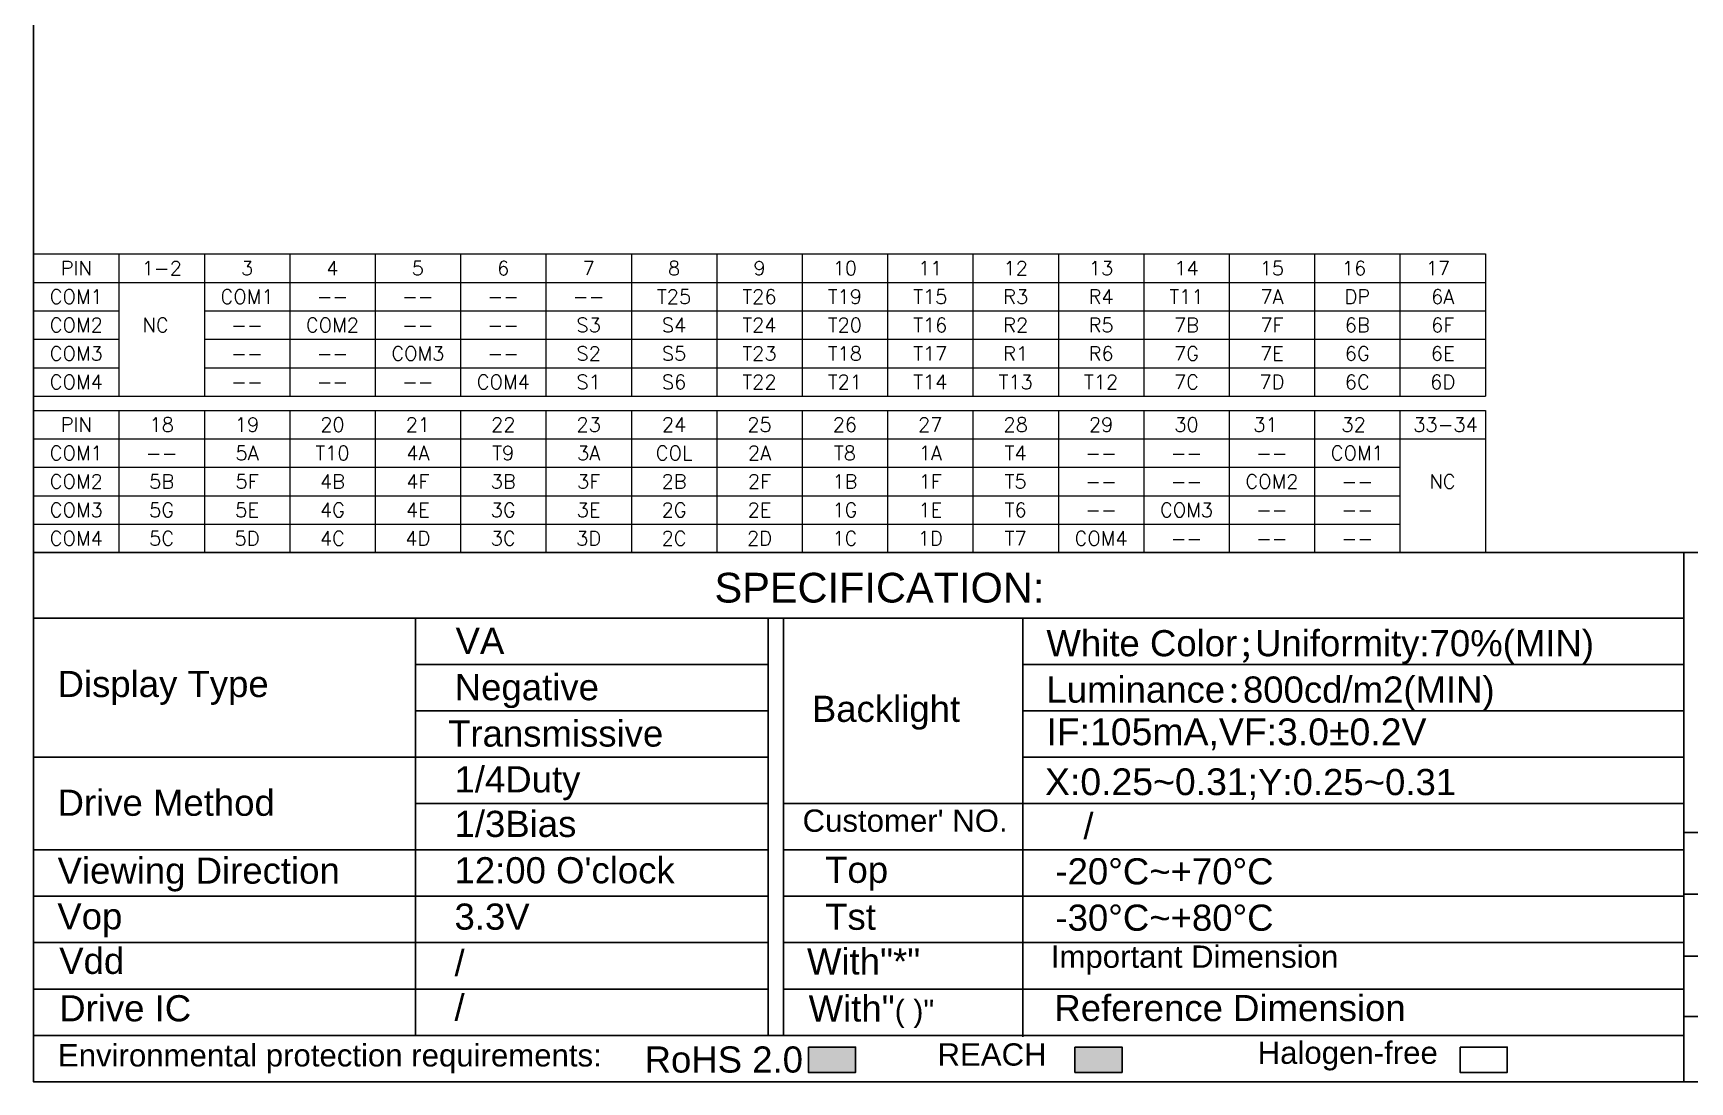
# Model space of a CAD drawing. Header units: millimetres. Extents: x 1979 to 4611, y 2266 to 2838.
# Drawn here: x 2935.4 to 3059.4, y 2602.2 to 2680.6 of the extents above; entities that cross this region are included whole.
import ezdxf
from ezdxf.enums import TextEntityAlignment as Align

# ---------------------------------------------------------------- set-up
doc = ezdxf.new("R2010")
doc.units = ezdxf.units.MM
doc.layers.add('Dim', color=4, linetype='Continuous')
doc.layers.add('TEXT', color=7, linetype='Continuous', lineweight=30)
doc.styles.add('Arial', font='arial.ttf')
doc.styles.add('SSSoft_Romans', font='Romans')

# ---------------------------------------------------------------- blocks, each defined once
blk = doc.blocks.new('A$C6D9B0F57')
at = {"layer": 'TEXT', "lineweight": 30}
for points in [[(65.25, 3), (65.25, 0.87), (69.22, 0.87), (69.22, 3)], [(87.67, 3), (87.67, 0.87), (91.64, 0.87), (91.64, 3)]]:
    blk.add_hatch(color=256, dxfattribs=at).paths.add_polyline_path(points)
at = {"layer": 'TEXT', "color": 4, "lineweight": 30}
for p, q in [((138.88, 44.59), (0.07, 44.59)), ((138.88, 44.59), (297, 44.59)), ((138.88, 0.07), (138.88, 44.59)), ((0.03, 39.08), (63.16, 39.07)), ((32.19, 3.97), (32.19, 39.08)), ((61.86, 3.97), (61.86, 39.07)), ((63.16, 39.07), (63.16, 3.97)), ((63.16, 39.07), (138.88, 39.07)), ((83.29, 3.86), (83.29, 39.07)), ((32.19, 35.18), (61.86, 35.18)), ((83.29, 35.18), (138.88, 35.18)), ((32.19, 31.28), (61.86, 31.28)), ((83.29, 31.28), (138.88, 31.28)), ((0.03, 27.38), (61.86, 27.38)), ((83.29, 27.38), (138.88, 27.38)), ((32.19, 23.48), (61.86, 23.48)), ((63.16, 23.48), (138.88, 23.48)), ((138.88, 21.05), (297, 21.05)), ((0.03, 19.58), (61.86, 19.58)), ((63.16, 19.58), (138.88, 19.58)), ((0.03, 15.68), (61.86, 15.68)), ((63.16, 15.68), (138.88, 15.68)), ((138.88, 15.87), (194.51, 15.87)), ((0.03, 11.78), (61.86, 11.78)), ((63.16, 11.78), (138.88, 11.78)), ((138.88, 10.65), (194.51, 10.65)), ((0.03, 7.88), (61.86, 7.88)), ((63.16, 7.88), (138.88, 7.88)), ((138.88, 5.58), (264.26, 5.58)), ((0.07, 3.97), (61.86, 3.97)), ((61.86, 3.97), (138.88, 3.97))]:
    blk.add_line(p, q, dxfattribs=at)
blk.add_lwpolyline([(297, 0.07), (297, 210), (0.07, 210), (0.07, 0.07)], close=True, dxfattribs=at)
at = {"layer": 'TEXT', "lineweight": 30}
for points in [[(65.25, 3), (69.22, 3), (69.22, 0.87), (65.25, 0.87)], [(87.67, 3), (91.64, 3), (91.64, 0.87), (87.67, 0.87)], [(120.07, 3), (124.04, 3), (124.04, 0.87), (120.07, 0.87)]]:
    blk.add_lwpolyline(points, close=True, dxfattribs=at)
at = {"layer": 'TEXT', "width": 60.4227, "attachment_point": 1, "style": 'Arial'}
for s, insert, char_height in [('SPECIFICATION:', (57.35, 42.89), 2.5), ('VA', (35.57, 38.27), 2.2), ('White Color{\\fSimSun|b0|i0|c0|p2;;}Uniformity:70%(MIN)', (85.27, 38.07), 2.2), ('Display Type', (2.09, 34.64), 2.2), ('Negative', (35.5, 34.37), 2.2), ('Luminance{\\fSimSun|b0|i0|c0|p2;:}800cd/m2(MIN)', (85.27, 34.17), 2.2), ('Backlight', (65.54, 32.55), 2.2), ('{\\H1.0235x;IF:105mA,VF:3.0%%P0.2V}', (85.27, 30.64), 2.2), ('Transmissive', (34.94, 30.47), 2.2), ('\\A1;1/4Duty    ', (35.48, 26.62), 2.2), ('{\\H1.0235x;X:0.25~0.31;}Y:0.25~0.31', (85.15, 26.44), 2.2), ('Drive Method', (2.09, 24.65), 2.2), ('\\A1;1/3Bias    ', (35.48, 22.87), 2.2), ("{\\H0.85294x;Customer' NO.}", (64.76, 22.98), 2.2), ('/', (88.38, 22.69), 2.2), ('Viewing Direction', (2.09, 18.94), 2.2), ("\\A1;12:00 O'clock    ", (35.48, 18.97), 2.2), ('Top', (66.66, 19.01), 2.2), ('-20%%DC~+70%%DC', (86.03, 18.88), 2.2), ('Vop', (2.07, 15.1), 2.2), ('\\A1;3.3V    ', (35.48, 15.07), 2.2), ('Tst', (66.66, 15.06), 2.2), ('-30%%DC~+80%%DC', (86.03, 14.98), 2.2), ('Vdd', (2.23, 11.35), 2.2), ('\\A1;/ ', (35.48, 11.17), 2.2), ('With"*"', (65.13, 11.3), 2.2), ('{\\H0.85294x;Important Dimension}  ', (85.64, 11.54), 2.2), ('Drive IC', (2.23, 7.36), 2.2), ('\\A1;/', (35.48, 7.43), 2.2), ('With"{\\H0.83333x;( )"}', (65.27, 7.34), 2.2), ('Reference Dimension', (85.94, 7.38), 2.2), ('{\\H0.85294x;Environmental protection requirements:} ', (2.12, 3.24), 2.2), ('RoHS 2.0', (51.47, 3.05), 2.2), ('{\\H0.85294x;REACH} ', (76.11, 3.31), 2.2), ('{\\H0.85294x;Halogen-free} ', (103.04, 3.46), 2.2)]:
    blk.add_mtext(s, dxfattribs=dict(at, insert=insert, char_height=char_height))

msp = doc.modelspace()

# ---------------------------------------------------------------- linework, layer by layer
at = {"layer": 'Dim'}
for p, q in [((2935.46275, 2664.11684), (3044.10505, 2664.11684)), ((2935.46275, 2664.11684), (2935.46275, 2653.47723)), ((2941.85348, 2664.11684), (2941.85348, 2653.47723)), ((2948.2442, 2664.11684), (2948.2442, 2653.47723)), ((2954.63492, 2664.11684), (2954.63492, 2653.47723)), ((2961.02565, 2664.11684), (2961.02565, 2653.47723)), ((2967.41637, 2664.11684), (2967.41637, 2653.47723)), ((2973.80709, 2664.11684), (2973.80709, 2653.47723)), ((2980.19782, 2664.11684), (2980.19782, 2653.47723)), ((2986.58854, 2664.11684), (2986.58854, 2653.47723)), ((2992.97926, 2664.11684), (2992.97926, 2653.47723)), ((2999.36999, 2664.11684), (2999.36999, 2653.47723)), ((3005.76071, 2664.11684), (3005.76071, 2653.47723)), ((3012.15143, 2664.11684), (3012.15143, 2653.47723)), ((3018.54216, 2664.11684), (3018.54216, 2653.47723)), ((3024.93288, 2664.11684), (3024.93288, 2653.47723)), ((3031.3236, 2664.11684), (3031.3236, 2653.47723)), ((3037.71433, 2664.11684), (3037.71433, 2653.47723)), ((3044.10505, 2664.11684), (3044.10505, 2653.47723)), ((2935.46275, 2661.98892), (3044.10505, 2661.98892)), ((2935.46275, 2659.861), (2941.85348, 2659.861)), ((2948.2442, 2659.861), (3044.10505, 2659.861)), ((2935.46275, 2657.73308), (2941.85348, 2657.73308)), ((2948.2442, 2657.73308), (3044.10505, 2657.73308)), ((2935.46275, 2655.60515), (2941.85348, 2655.60515)), ((2948.2442, 2655.60515), (3044.10505, 2655.60515)), ((2935.46275, 2653.47723), (3044.10505, 2653.47723)), ((2935.46275, 2652.41327), (3044.10505, 2652.41327)), ((2935.46275, 2652.41327), (2935.46275, 2641.77366)), ((2941.85348, 2652.41327), (2941.85348, 2641.77366)), ((2948.2442, 2652.41327), (2948.2442, 2641.77366)), ((2954.63492, 2652.41327), (2954.63492, 2641.77366)), ((2961.02565, 2652.41327), (2961.02565, 2641.77366)), ((2967.41637, 2652.41327), (2967.41637, 2641.77366)), ((2973.80709, 2652.41327), (2973.80709, 2641.77366)), ((2980.19782, 2652.41327), (2980.19782, 2641.77366)), ((2986.58854, 2652.41327), (2986.58854, 2641.77366)), ((2992.97926, 2652.41327), (2992.97926, 2641.77366)), ((2999.36999, 2652.41327), (2999.36999, 2641.77366)), ((3005.76071, 2652.41327), (3005.76071, 2641.77366)), ((3012.15143, 2652.41327), (3012.15143, 2641.77366)), ((3018.54216, 2652.41327), (3018.54216, 2641.77366)), ((3024.93288, 2652.41327), (3024.93288, 2641.77366)), ((3031.3236, 2652.41327), (3031.3236, 2641.77366)), ((3037.71433, 2652.41327), (3037.71433, 2641.77366)), ((3044.10505, 2652.41327), (3044.10505, 2641.77366)), ((2935.46275, 2650.28535), (3044.10505, 2650.28535)), ((2935.46275, 2648.15743), (3037.71433, 2648.15743)), ((2935.46275, 2646.0295), (3037.71433, 2646.0295)), ((2935.46275, 2643.90158), (3037.71433, 2643.90158)), ((2935.46275, 2641.77366), (3044.10505, 2641.77366))]:
    msp.add_line(p, q, dxfattribs=at)

# ---------------------------------------------------------------- block references
at = {"layer": 'TEXT', "lineweight": 9, "xscale": 0.8895743999999013, "yscale": 0.8895743999999013, "zscale": 0.8895743999999013}
msp.add_blockref('A$C6D9B0F57', (2935.40191, 2602.10356), dxfattribs=at)

# ---------------------------------------------------------------- texts
at = {"layer": 'Dim', "style": 'SSSoft_Romans'}
for s, height, p in [('PIN', 1.063961, (2938.65812, 2663.05288)), ('1-2', 1.063961, (2945.06098, 2663.05288)), ('3', 1.06396, (2951.43956, 2663.05288)), ('4', 1.06396, (2957.83029, 2663.05288)), ('5', 1.06396, (2964.22101, 2663.05288)), ('6', 1.06396, (2970.61173, 2663.05288)), ('7', 1.06396, (2977.00246, 2663.05288)), ('8', 1.06396, (2983.39318, 2663.05288)), ('9', 1.06396, (2989.7839, 2663.05288)), ('10', 1.063961, (2996.17463, 2663.05288)), ('11', 1.063961, (3002.56535, 2663.05288)), ('12', 1.063961, (3008.95607, 2663.05288)), ('13', 1.063961, (3015.34679, 2663.05288)), ('14', 1.063961, (3021.73752, 2663.05288)), ('15', 1.063961, (3028.12824, 2663.05288)), ('16', 1.063961, (3034.27553, 2663.05288)), ('17', 1.063961, (3040.55494, 2663.05288)), ('COM1', 1.063961, (2938.65812, 2660.92496)), ('COM1', 1.063961, (2951.43956, 2660.92496)), ('--', 1.063961, (2957.83029, 2660.92496)), ('--', 1.063961, (2964.22101, 2660.92496)), ('--', 1.063961, (2970.61173, 2660.92496)), ('--', 1.063961, (2977.00246, 2660.92496)), ('T25', 1.063961, (2983.39318, 2660.92496)), ('T26', 1.063961, (2989.7839, 2660.92496)), ('T19', 1.063961, (2996.17463, 2660.92496)), ('T15', 1.063961, (3002.56535, 2660.92496)), ('R3', 1.063961, (3008.95607, 2660.92496)), ('R4', 1.063961, (3015.34679, 2660.92496)), ('T11', 1.063961, (3021.73752, 2660.92496)), ('7A', 1.063961, (3028.12824, 2660.92496)), ('DP', 1.063961, (3034.51896, 2660.92496)), ('6A', 1.063961, (3040.90969, 2660.92496)), ('COM2', 1.063961, (2938.65812, 2658.79704)), ('NC', 1.063961, (2944.59714, 2658.79704)), ('COM2', 1.063961, (2957.83029, 2658.79704)), ('S3', 1.063961, (2977.00246, 2658.79704)), ('S4', 1.063961, (2983.39318, 2658.79704)), ('T24', 1.063961, (2989.7839, 2658.79704)), ('T20', 1.063961, (2996.17463, 2658.79704)), ('T16', 1.063961, (3002.56535, 2658.79704)), ('R2', 1.063961, (3008.95607, 2658.79704)), ('R5', 1.063961, (3015.34679, 2658.79704)), ('7B', 1.063961, (3021.73752, 2658.79704)), ('7F', 1.063961, (3028.12824, 2658.79704)), ('6B', 1.063961, (3034.51896, 2658.79704)), ('6F', 1.063961, (3040.90969, 2658.79704)), ('--', 1.063961, (2951.43956, 2658.79704)), ('--', 1.063961, (2964.22101, 2658.79704)), ('--', 1.063961, (2970.61173, 2658.79704)), ('COM3', 1.063961, (2938.65812, 2656.66911)), ('COM3', 1.063961, (2964.22101, 2656.66911)), ('S2', 1.063961, (2977.00246, 2656.66911)), ('S5', 1.063961, (2983.39318, 2656.66911)), ('T23', 1.063961, (2989.7839, 2656.66911)), ('T18', 1.063961, (2996.17463, 2656.66911)), ('T17', 1.063961, (3002.56535, 2656.66911)), ('R1', 1.063961, (3008.95607, 2656.66911)), ('R6', 1.063961, (3015.34679, 2656.66911)), ('7G', 1.063961, (3021.73752, 2656.66911)), ('7E', 1.063961, (3028.12824, 2656.66911)), ('6G', 1.063961, (3034.51896, 2656.66911)), ('6E', 1.063961, (3040.90969, 2656.66911)), ('--', 1.063961, (2951.43956, 2656.66911)), ('--', 1.063961, (2957.83029, 2656.66911)), ('--', 1.063961, (2970.61173, 2656.66911)), ('COM4', 1.063961, (2938.65812, 2654.54119)), ('--', 1.063961, (2951.43956, 2654.54119)), ('--', 1.063961, (2957.83029, 2654.54119)), ('--', 1.063961, (2964.22101, 2654.54119)), ('COM4', 1.063961, (2970.61173, 2654.54119)), ('S1', 1.063961, (2977.00246, 2654.54119)), ('S6', 1.063961, (2983.39318, 2654.54119)), ('T22', 1.063961, (2989.7839, 2654.54119)), ('T21', 1.063961, (2996.17463, 2654.54119)), ('T14', 1.063961, (3002.56535, 2654.54119)), ('T13', 1.063961, (3008.95607, 2654.54119)), ('T12', 1.063961, (3015.34679, 2654.54119)), ('7C', 1.063961, (3021.73752, 2654.54119)), ('7D', 1.063961, (3028.12824, 2654.54119)), ('6C', 1.063961, (3034.51896, 2654.54119)), ('6D', 1.063961, (3040.90969, 2654.54119)), ('PIN', 1.063961, (2938.65812, 2651.34931)), ('18', 1.063961, (2945.04884, 2651.34931)), ('19', 1.063961, (2951.43956, 2651.34931)), ('20', 1.063961, (2957.83029, 2651.34931)), ('21', 1.063961, (2964.22101, 2651.34931)), ('22', 1.063961, (2970.61173, 2651.34931)), ('23', 1.063961, (2977.00246, 2651.34931)), ('24', 1.063961, (2983.39318, 2651.34931)), ('25', 1.063961, (2989.7839, 2651.34931)), ('26', 1.063961, (2996.17463, 2651.34931)), ('27', 1.063961, (3002.56535, 2651.34931)), ('28', 1.063961, (3008.95607, 2651.34931)), ('29', 1.063961, (3015.34679, 2651.34931)), ('30', 1.063961, (3021.73752, 2651.34931)), ('31', 1.063961, (3027.64618, 2651.34931)), ('32', 1.063961, (3034.24307, 2651.34931)), ('33-34', 1.063961, (3041.12427, 2651.34931)), ('COM1', 1.063961, (2938.65812, 2649.22139)), ('5A', 1.063961, (2951.43956, 2649.22139)), ('T10', 1.063961, (2957.83029, 2649.22139)), ('4A', 1.063961, (2964.22101, 2649.22139)), ('T9', 1.063961, (2970.61173, 2649.22139)), ('3A', 1.063961, (2977.00246, 2649.22139)), ('COL', 1.063961, (2983.39318, 2649.22139)), ('2A', 1.063961, (2989.7839, 2649.22139)), ('T8', 1.063961, (2996.17463, 2649.22139)), ('1A', 1.063961, (3002.56535, 2649.22139)), ('T4', 1.063961, (3008.95607, 2649.22139)), ('COM1', 1.063961, (3034.51896, 2649.22139)), ('--', 1.063961, (2945.04884, 2649.22139)), ('--', 1.063961, (3015.34679, 2649.22139)), ('--', 1.063961, (3021.73752, 2649.22139)), ('--', 1.063961, (3028.12824, 2649.22139)), ('COM2', 1.063961, (2938.65812, 2647.09346)), ('5B', 1.063961, (2945.04884, 2647.09346)), ('5F', 1.063961, (2951.43956, 2647.09346)), ('4B', 1.063961, (2957.83029, 2647.09346)), ('4F', 1.063961, (2964.22101, 2647.09346)), ('3B', 1.063961, (2970.61173, 2647.09346)), ('3F', 1.063961, (2977.00246, 2647.09346)), ('2B', 1.063961, (2983.39318, 2647.09346)), ('2F', 1.063961, (2989.7839, 2647.09346)), ('1B', 1.063961, (2996.17463, 2647.09346)), ('1F', 1.063961, (3002.56535, 2647.09346)), ('T5', 1.063961, (3008.95607, 2647.09346)), ('--', 1.063961, (3015.34679, 2647.09346)), ('--', 1.063961, (3021.73752, 2647.09346)), ('COM2', 1.063961, (3028.12824, 2647.09346)), ('--', 1.063961, (3034.51896, 2647.09346)), ('NC', 1.063961, (3040.89353, 2647.09346)), ('COM3', 1.063961, (2938.65812, 2644.96554)), ('5G', 1.063961, (2945.04884, 2644.96554)), ('5E', 1.063961, (2951.43956, 2644.96554)), ('4G', 1.063961, (2957.83029, 2644.96554)), ('4E', 1.063961, (2964.22101, 2644.96554)), ('3G', 1.063961, (2970.61173, 2644.96554)), ('3E', 1.063961, (2977.00246, 2644.96554)), ('2G', 1.063961, (2983.39318, 2644.96554)), ('2E', 1.063961, (2989.7839, 2644.96554)), ('1G', 1.063961, (2996.17463, 2644.96554)), ('1E', 1.063961, (3002.56535, 2644.96554)), ('T6', 1.063961, (3008.95607, 2644.96554)), ('--', 1.063961, (3015.34679, 2644.96554)), ('COM3', 1.063961, (3021.73752, 2644.96554)), ('--', 1.063961, (3028.12824, 2644.96554)), ('--', 1.063961, (3034.51896, 2644.96554)), ('COM4', 1.063961, (2938.65812, 2642.83762)), ('5C', 1.063961, (2945.04884, 2642.83762)), ('5D', 1.063961, (2951.43956, 2642.83762)), ('4C', 1.063961, (2957.83029, 2642.83762)), ('4D', 1.063961, (2964.22101, 2642.83762)), ('3C', 1.063961, (2970.61173, 2642.83762)), ('3D', 1.063961, (2977.00246, 2642.83762)), ('2C', 1.063961, (2983.39318, 2642.83762)), ('2D', 1.063961, (2989.7839, 2642.83762)), ('1C', 1.063961, (2996.17463, 2642.83762)), ('1D', 1.063961, (3002.56535, 2642.83762)), ('T7', 1.063961, (3008.95607, 2642.83762)), ('COM4', 1.063961, (3015.34679, 2642.83762)), ('--', 1.063961, (3021.73752, 2642.83762)), ('--', 1.063961, (3028.12824, 2642.83762)), ('--', 1.063961, (3034.51896, 2642.83762))]:
    msp.add_text(s, height=height, dxfattribs=at).set_placement(p, align=Align.MIDDLE)

doc.saveas('drawing.dxf')
